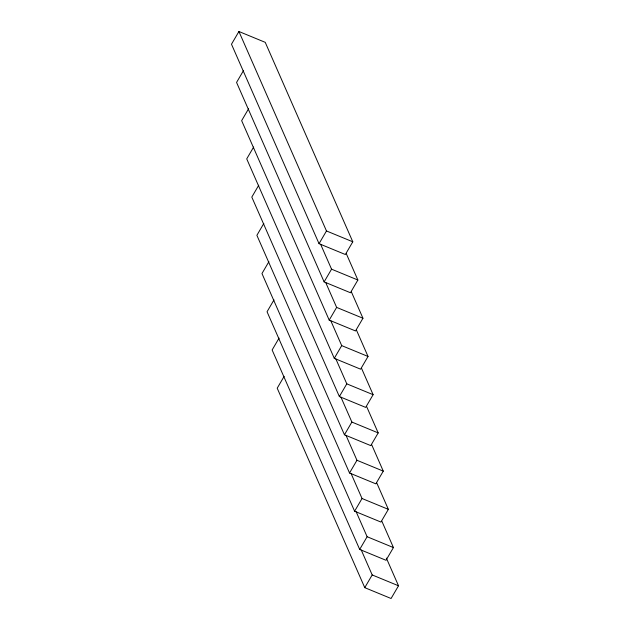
<?xml version="1.0" encoding="UTF-8"?>
<svg xmlns="http://www.w3.org/2000/svg" width="630" height="630" viewBox="0 0 630 630"><rect width="100%" height="100%" fill="white"/><g stroke="black" fill="none" stroke-linecap="round" stroke-linejoin="round"><path stroke-width="0.94" d="M238.92 31.5L231.486 44.218L319.04 243.676L345.358 254.52L352.792 241.802L265.238 42.344L238.92 31.5L326.474 230.958L352.792 241.802M243.503 70.568L236.565 82.436L324.119 281.893L350.438 292.737L357.871 280.019L346.319 253.709M248.582 108.785L241.644 120.653L329.199 320.111L355.517 330.955L362.951 318.245L351.398 291.926M253.662 147.011L246.724 158.878L334.278 358.336L360.604 369.18L368.03 356.462L356.478 330.144M258.741 185.228L251.803 197.095L339.365 396.553L365.683 407.397L373.118 394.687L361.565 368.369M263.82 223.453L256.882 235.313L344.445 434.771L370.763 445.615L378.197 432.904L366.644 406.586M268.9 261.67L261.97 273.538L349.524 472.996L375.842 483.84L383.276 471.122L371.724 444.804M273.987 299.888L267.049 311.755L354.603 511.213L380.922 522.057L388.356 509.347L376.803 483.029M319.04 243.676L326.474 230.958M279.066 338.113L272.128 349.981L359.683 549.439L386.001 560.283L393.435 547.565L381.882 521.246M324.119 281.893L331.553 269.175L320.607 244.243M284.146 376.33L277.208 388.198L364.762 587.656L391.08 598.5L398.514 585.782L386.355 558.085M329.199 320.111L336.633 307.401L325.686 282.468M334.278 358.336L341.712 345.618L330.766 320.686M339.365 396.553L346.791 383.843L335.853 358.911M344.445 434.771L351.879 422.061L340.932 397.128M349.524 472.996L356.958 460.278L346.012 435.346M354.603 511.213L362.037 498.503L351.091 473.571M359.683 549.439L367.117 536.721L356.17 511.788M364.762 587.656L372.196 574.938L361.25 550.006M331.553 269.175L357.871 280.019M336.633 307.401L362.951 318.245M341.712 345.618L368.03 356.462M346.791 383.843L373.118 394.687M351.879 422.061L378.197 432.904M356.958 460.278L383.276 471.122M362.037 498.503L388.356 509.347M367.117 536.721L393.435 547.565M372.196 574.938L398.514 585.782"/></g></svg>
